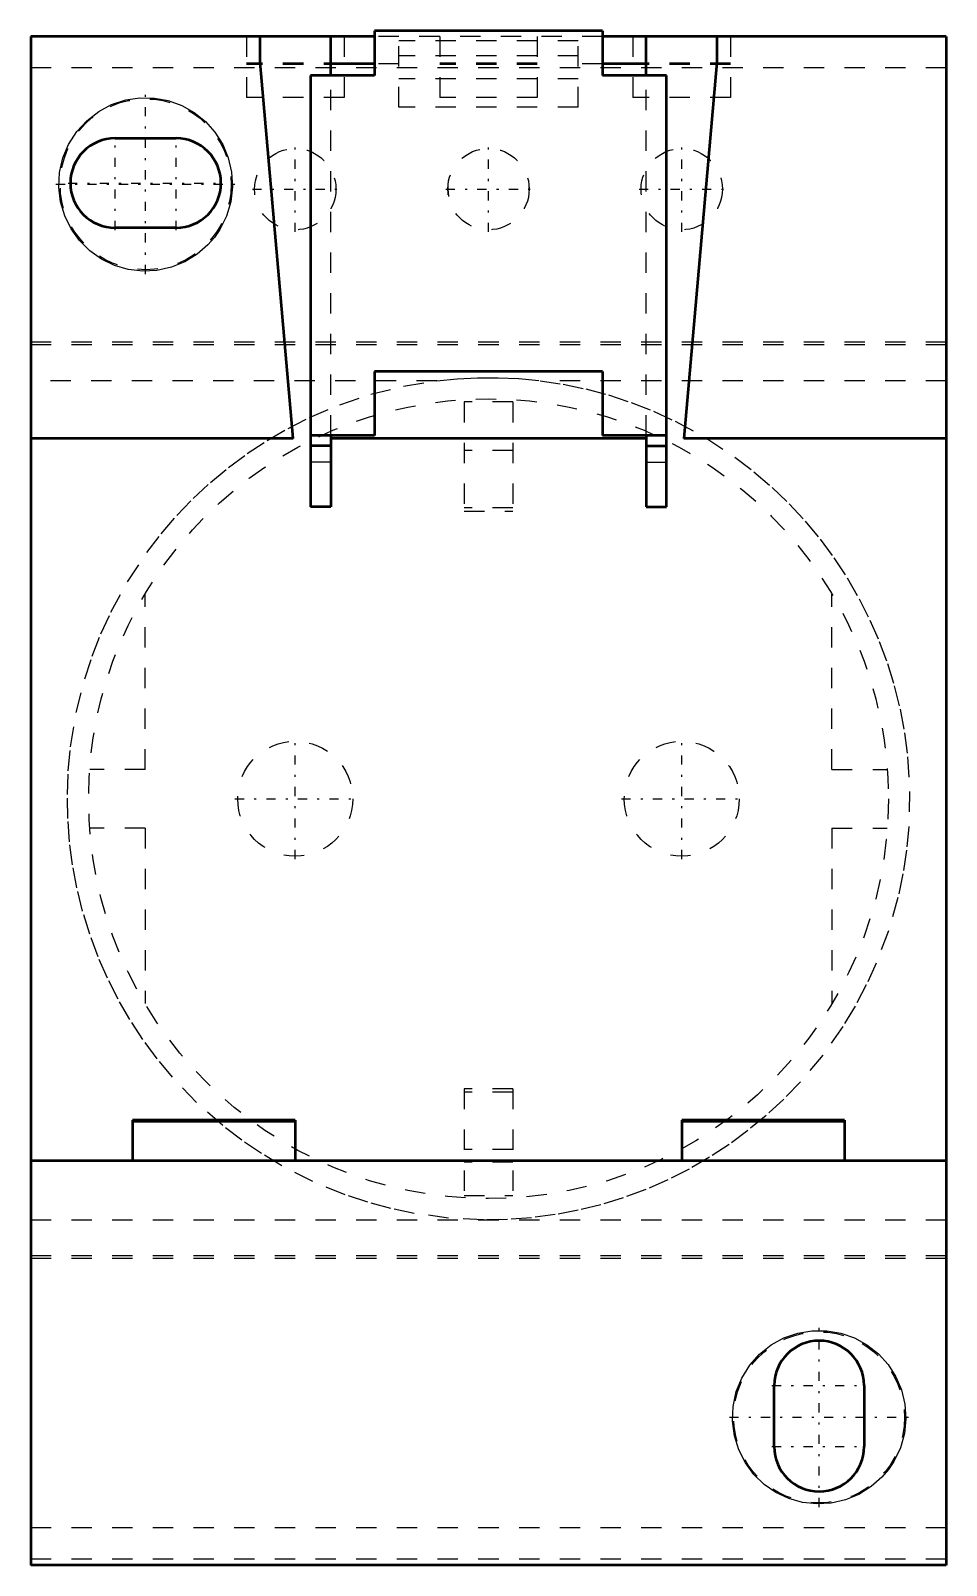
# Model space of a CAD drawing. Header units: millimetres. Extents: x -22.5 to 22.5, y -37.7 to 37.7.
import ezdxf

# ---------------------------------------------------------------- set-up
doc = ezdxf.new("R2010")
doc.units = ezdxf.units.MM
doc.linetypes.add('Center', pattern=[1.5, 0.45, -0.5, 0.05, -0.5])
doc.linetypes.add('Dashed', pattern=[2, 1, -1])
for name, color, linetype, lineweight in [('AM_0', 7, 'Continuous', 50), ('AM_7', 7, 'Center', 25), ('AM_9', 6, 'Dashed', 25)]:
    doc.layers.add(name, color=color, linetype=linetype, lineweight=lineweight)

msp = doc.modelspace()

# ---------------------------------------------------------------- linework, layer by layer
at = {"layer": 'AM_0'}
for p, q in [((5.6, 37.748), (-5.6, 37.748)), ((-5.6, 37.748), (-5.6, 35.548)), ((5.6, 37.748), (5.6, 35.548)), ((-5.6, 37.461), (-22.5, 37.461)), ((-22.5, 37.461), (-22.5, -37.673)), ((-11.223, 36.199), (-11.223, 37.461)), ((-7.75, 35.548), (-7.75, 37.461)), ((22.5, 37.461), (5.6, 37.461)), ((7.75, 35.548), (7.75, 37.461)), ((11.223, 37.461), (11.223, 36.199)), ((22.5, 37.461), (22.5, -37.673)), ((-9.606, 17.711), (-11.223, 36.199)), ((-8.75, 35.548), (-8.75, 14.348)), ((-5.6, 35.548), (-8.75, 35.548)), ((-5.6, 36.121), (-7.75, 36.121)), ((7.75, 36.121), (5.6, 36.121)), ((8.75, 35.548), (5.6, 35.548)), ((8.75, 14.348), (8.75, 35.548)), ((11.223, 36.199), (9.606, 17.711)), ((-18.35, 32.46), (-15.35, 32.46)), ((-15.35, 28.06), (-18.35, 28.06)), ((5.6, 21), (-5.6, 21)), ((-5.6, 21), (-5.6, 17.848)), ((5.6, 21), (5.6, 17.848)), ((-9.606, 17.711), (-22.5, 17.711)), ((-5.6, 17.848), (-8.75, 17.848)), ((-7.75, 17.348), (-8.75, 17.348)), ((-7.75, 17.848), (-7.75, 14.348)), ((7.75, 17.711), (-7.75, 17.711)), ((8.75, 17.848), (5.6, 17.848)), ((7.75, 17.848), (7.75, 14.348)), ((7.75, 17.348), (8.75, 17.348)), ((22.5, 17.711), (9.606, 17.711)), ((-7.75, 14.348), (-8.75, 14.348)), ((7.75, 14.348), (8.75, 14.348)), ((-17.5, -15.789), (-17.5, -17.789)), ((-9.5, -15.789), (-17.5, -15.789)), ((-9.5, -15.789), (-9.5, -17.789)), ((9.5, -15.789), (9.5, -17.789)), ((17.5, -15.789), (9.5, -15.789)), ((17.5, -15.789), (17.5, -17.789)), ((-9.5, -15.862), (-17.5, -15.862)), ((17.5, -15.862), (9.5, -15.862)), ((22.5, -17.789), (-22.5, -17.789)), ((14.043, -31.84), (14.043, -28.84)), ((18.457, -28.84), (18.457, -31.84)), ((22.5, -37.673), (-22.5, -37.673))]:
    msp.add_line(p, q, dxfattribs=at)
for centre, radius, start, end in [((-18.35, 30.26), 2.2, 90, 270), ((-15.35, 30.26), 2.2, 270, 90), ((16.25, -28.84), 2.207, 0, 180), ((16.25, -31.84), 2.207, 180, 0)]:
    msp.add_arc(centre, radius, start, end, dxfattribs=at)
at = {"layer": 'AM_7'}
for p, q in [((-16.85, 25.79), (-16.85, 34.61)), ((-18.35, 27.95), (-18.35, 32.57)), ((-15.35, 27.95), (-15.35, 32.57)), ((-9.5, 27.86), (-9.5, 32.06)), ((0, 27.86), (0, 32.06)), ((9.5, 27.86), (9.5, 32.06)), ((-21.26, 30.2), (-12.44, 30.2)), ((-20.66, 30.26), (-13.04, 30.26)), ((-11.6, 29.96), (-7.4, 29.96)), ((-2.1, 29.96), (2.1, 29.96)), ((7.4, 29.96), (11.6, 29.96)), ((-9.5, -2.966), (-9.5, 2.966)), ((9.5, -2.966), (9.5, 2.966)), ((-12.466, 0), (-6.534, 0)), ((6.534, 0), (12.466, 0)), ((16.25, -34.81), (16.25, -25.99)), ((13.933, -28.84), (18.567, -28.84)), ((11.84, -30.4), (20.66, -30.4)), ((13.933, -31.84), (18.567, -31.84))]:
    msp.add_line(p, q, dxfattribs=at)
at = {"layer": 'AM_9'}
for p, q in [((-11.9, 37.461), (-11.9, 34.461)), ((-7.1, 37.461), (-7.1, 34.461)), ((5.6, 37.461), (-5.6, 37.461)), ((-4.4, 33.995), (-4.4, 37.461)), ((4.4, 37.251), (-4.4, 37.251)), ((-2.4, 37.461), (-2.4, 34.461)), ((2.4, 37.461), (2.4, 34.461)), ((4.4, 33.995), (4.4, 37.461)), ((7.1, 37.461), (7.1, 34.461)), ((11.9, 37.461), (11.9, 34.461)), ((4.4, 36.506), (-4.4, 36.506)), ((22.5, 35.916), (-22.5, 35.916)), ((-7.1, 36.157), (-11.9, 36.157)), ((-7.1, 36.154), (-11.9, 36.154)), ((-7.1, 36.091), (-11.9, 36.091)), ((-7.1, 36.088), (-11.9, 36.088)), ((-7.75, 17.848), (-7.75, 35.548)), ((-4.4, 36.121), (-5.6, 36.121)), ((2.4, 36.157), (-2.4, 36.157)), ((2.4, 36.154), (-2.4, 36.154)), ((2.4, 36.091), (-2.4, 36.091)), ((2.4, 36.088), (-2.4, 36.088)), ((5.6, 36.121), (4.4, 36.121)), ((11.9, 36.157), (7.1, 36.157)), ((11.9, 36.154), (7.1, 36.154)), ((11.9, 36.091), (7.1, 36.091)), ((11.9, 36.088), (7.1, 36.088)), ((7.75, 17.848), (7.75, 35.548)), ((4.4, 35.375), (-4.4, 35.375)), ((-7.1, 34.461), (-11.9, 34.461)), ((4.4, 33.995), (-4.4, 33.995)), ((2.4, 34.461), (-2.4, 34.461)), ((11.9, 34.461), (7.1, 34.461)), ((-1.998, 30.054), (-2, 29.96)), ((1.999, 29.901), (1.998, 30.044)), ((22.5, 22.444), (-22.5, 22.444)), ((22.5, 22.309), (-22.5, 22.309)), ((-2.534, 20.544), (-22.5, 20.544)), ((22.5, 20.544), (2.534, 20.544)), ((-1.2, 19.5), (-1.2, 14.138)), ((1.2, 19.5), (-1.2, 19.5)), ((1.2, 19.5), (1.2, 14.138)), ((1.2, 17.738), (-1.2, 17.738)), ((1.2, 17.116), (-1.2, 17.116)), ((-7.75, 16.548), (-8.75, 16.548)), ((7.75, 16.548), (8.75, 16.548)), ((1.2, 14.298), (-1.2, 14.298)), ((-1.2, 14.138), (1.2, 14.138)), ((-16.881, 1.44), (-16.881, 10.063)), ((16.881, 1.44), (16.881, 10.063)), ((-16.881, 1.44), (-19.6, 1.44)), ((16.881, 1.44), (19.6, 1.44)), ((-16.881, -1.44), (-19.6, -1.44)), ((-16.881, -1.44), (-16.881, -10.063)), ((16.881, -1.44), (19.6, -1.44)), ((16.881, -1.44), (16.881, -10.063)), ((1.2, -14.262), (-1.2, -14.262)), ((-1.2, -14.262), (-1.2, -19.5)), ((1.2, -14.262), (1.2, -19.5)), ((1.2, -14.422), (-1.2, -14.422)), ((1.2, -17.24), (-1.2, -17.24)), ((1.2, -17.862), (-1.2, -17.862)), ((-1.2, -19.5), (1.2, -19.5)), ((22.5, -20.704), (-22.5, -20.704)), ((22.5, -22.468), (-22.5, -22.468)), ((22.5, -22.602), (-22.5, -22.602)), ((22.5, -35.826), (-22.5, -35.826)), ((22.5, -37.372), (-22.5, -37.372))]:
    msp.add_line(p, q, dxfattribs=at)
for points in [[(-13.786, 27.224), (-14.315, 26.762), (-14.931, 26.383), (-15.585, 26.119), (-16.295, 25.963), (-16.995, 25.93), (-17.712, 26.015), (-18.382, 26.212), (-19.028, 26.525), (-19.597, 26.929), (-20.105, 27.435), (-20.514, 28.007), (-20.829, 28.655), (-21.029, 29.336), (-21.114, 30.059), (-21.076, 30.775), (-20.913, 31.494), (-20.635, 32.161), (-20.234, 32.79), (-19.748, 33.323), (-19.159, 33.78), (-18.53, 34.114), (-17.831, 34.344), (-17.138, 34.449), (-16.417, 34.436), (-15.737, 34.311), (-15.069, 34.069), (-14.466, 33.73), (-13.913, 33.286), (-13.446, 32.764), (-13.063, 32.158), (-12.789, 31.501), (-12.626, 30.789), (-12.586, 30.07), (-12.671, 29.333), (-12.877, 28.64), (-13.208, 27.971), (-13.474, 27.584), (-13.786, 27.224)], [(-2, 29.96), (-1.972, 29.625), (-1.968, 29.601)], [(2.534, 20.544), (3.666, 20.373), (4.787, 20.139), (5.892, 19.844), (7.011, 19.476), (8.108, 19.046), (9.177, 18.555), (10.681, 17.731), (12.112, 16.786), (13.046, 16.072), (13.938, 15.305), (14.784, 14.489), (15.564, 13.647), (16.297, 12.763), (16.979, 11.841), (17.627, 10.853), (18.218, 9.829), (18.749, 8.774), (19.206, 7.721), (19.605, 6.643), (19.943, 5.545), (20.227, 4.397), (20.446, 3.234), (20.597, 2.061), (20.697, 0.35), (20.655, -1.363), (20.544, -2.533), (20.367, -3.696), (20.125, -4.846), (19.656, -6.489), (19.055, -8.088), (18.567, -9.152), (18.019, -10.188), (17.414, -11.191), (16.428, -12.594), (15.33, -13.91), (14.515, -14.758), (13.653, -15.559), (12.747, -16.31), (11.823, -16.991), (10.861, -17.621), (9.867, -18.197), (8.812, -18.731), (7.726, -19.204), (6.617, -19.614), (5.521, -19.95), (4.406, -20.225), (3.279, -20.439), (2.109, -20.592), (0.93, -20.679), (-0.251, -20.698), (-1.959, -20.607), (-3.653, -20.375), (-4.802, -20.135), (-5.935, -19.831), (-7.049, -19.463), (-8.631, -18.815), (-10.154, -18.039), (-11.158, -17.435), (-12.127, -16.776), (-13.057, -16.063), (-14.344, -14.924), (-15.532, -13.683), (-16.286, -12.777), (-16.987, -11.829), (-17.633, -10.843), (-18.207, -9.848), (-18.726, -8.821), (-19.187, -7.768), (-19.599, -6.659), (-19.948, -5.528), (-20.232, -4.378), (-20.443, -3.254), (-20.591, -2.118), (-20.677, -0.976), (-20.699, 0.202), (-20.654, 1.38), (-20.542, 2.553), (-20.261, 4.239), (-19.843, 5.895), (-19.477, 7.008), (-19.049, 8.1), (-18.561, 9.164), (-17.74, 10.666), (-16.798, 12.096), (-16.086, 13.028), (-15.321, 13.919), (-14.508, 14.765), (-13.668, 15.546), (-12.785, 16.28), (-11.863, 16.964), (-10.876, 17.612), (-9.853, 18.205), (-8.798, 18.737), (-7.311, 19.366), (-5.779, 19.877), (-4.17, 20.276), (-2.534, 20.544)], [(-2.534, 20.544), (-1.538, 20.643), (-0.538, 20.693), (0.474, 20.695), (1.484, 20.647), (2.534, 20.544)], [(19.336, -33.337), (18.813, -33.802), (18.201, -34.186), (17.55, -34.455), (16.84, -34.617), (16.144, -34.657), (15.431, -34.579), (14.766, -34.392), (14.125, -34.091), (13.554, -33.698), (13.043, -33.205), (12.624, -32.64), (12.298, -31.998), (12.085, -31.316), (11.989, -30.588), (12.017, -29.867), (12.173, -29.139), (12.443, -28.469), (12.836, -27.835), (13.313, -27.3), (13.892, -26.838), (14.514, -26.497), (15.206, -26.257), (15.899, -26.142), (16.623, -26.144), (17.312, -26.262), (17.99, -26.498), (18.602, -26.834), (19.164, -27.278), (19.635, -27.797), (20.023, -28.402), (20.3, -29.052), (20.468, -29.758), (20.515, -30.471), (20.439, -31.201), (20.242, -31.895), (19.921, -32.566), (19.653, -32.965), (19.336, -33.337)]]:
    msp.add_lwpolyline(points, dxfattribs=at)
for centre, radius in [((-16.85, 30.2), 4.2), ((-9.5, 29.96), 2), ((0, 29.96), 2), ((9.5, 29.96), 2), ((0, 0), 19.653), ((-9.5, 0), 2.825), ((9.5, 0), 2.825), ((16.25, -30.4), 4.2)]:
    msp.add_circle(centre, radius, dxfattribs=at)

doc.saveas('drawing.dxf')
